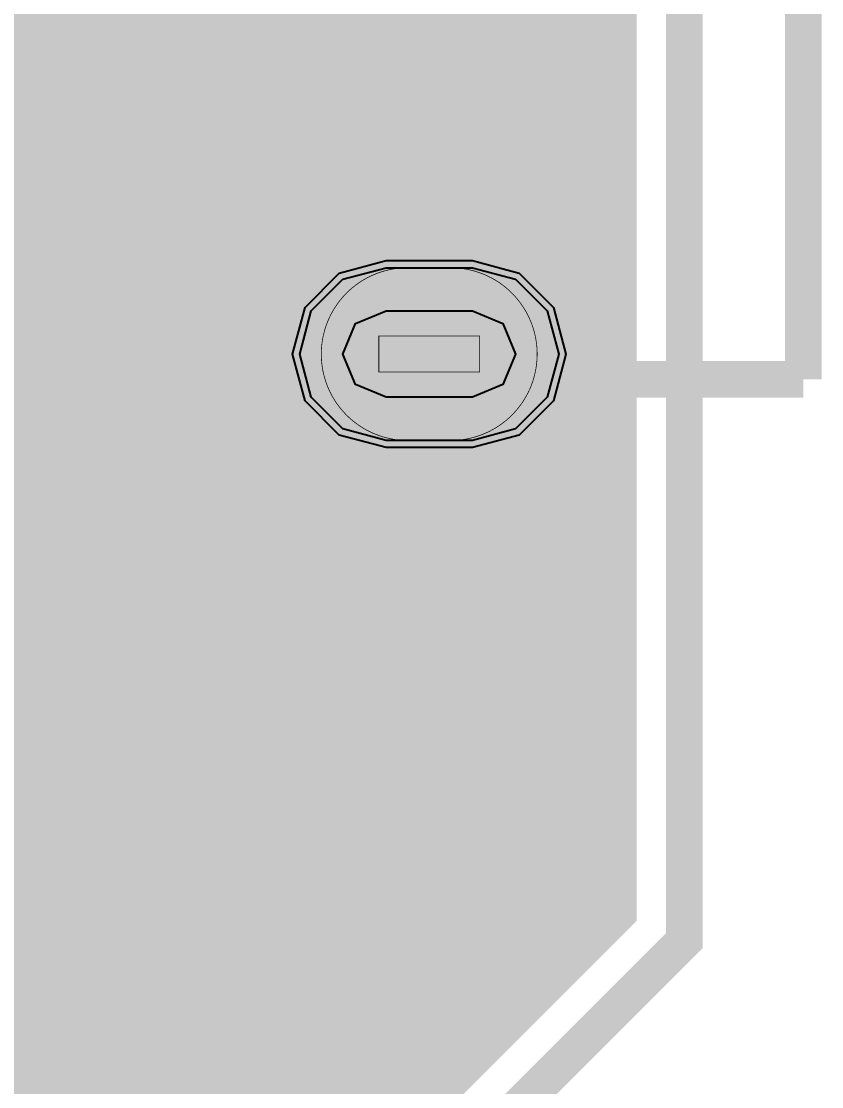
# Model space of a CAD drawing. Header units: millimetres. Extents: x -12.1 to 83.1, y -3.3 to 43.2.
# Drawn here: x 66.77 to 72.33, y 6.48 to 13.88 of the extents above; entities that cross this region are included whole.
import ezdxf

# ---------------------------------------------------------------- set-up
doc = ezdxf.new("R2010")
doc.units = ezdxf.units.MM
doc.header["$MEASUREMENT"] = 0
for name, color, linetype, true_color in [('Board-Outline-Layer', 7, 'Continuous', 0xff00ff), ('Bottom-Layer', 7, 'Continuous', 0x0000ff), ('Bottom-Paste-Mask-Layer', 7, 'Continuous', 0x800000), ('Bottom-Solder-Mask-Layer', 7, 'Continuous', 0xaa00ff), ('Component-Shape-Layer', 7, 'Continuous', 0x00cccc), ('Hole-Layer', 7, 'Continuous', 0x222222), ('Multi-Layer', 7, 'Continuous', 0xc0c0c0), ('Pin-Soldering-Layer', 7, 'Continuous', 0xcc9999), ('Top-Layer', 7, 'Continuous', 0xff0000), ('Top-Paste-Mask-Layer', 7, 'Continuous', 0x808080), ('Top-Silkscreen-Layer', 7, 'Continuous', 0xffcc00), ('Top-Solder-Mask-Layer', 7, 'Continuous', 0x800080)]:
    doc.layers.add(name, color=color, linetype=linetype, true_color=true_color)

msp = doc.modelspace()

# ---------------------------------------------------------------- hatches: boundary and pattern name
at = {"layer": 'Bottom-Layer'}
for points in [[(16.1613, 34.3129), (16.1935, 34.3129), (16.0522, 34.0419), (16.0034, 33.7401), (16.0034, 31.8401), (16.0983, 31.4243), (16.3642, 31.091), (16.7483, 30.906), (17.1748, 30.906), (17.5589, 31.091), (17.8248, 31.4243), (17.9197, 31.8401), (17.9197, 33.7401), (17.8709, 34.0419), (17.7296, 34.3129), (29.0937, 34.3129), (28.9524, 34.0419), (28.9036, 33.7401), (28.9036, 31.8401), (28.9985, 31.4243), (29.2643, 31.091), (29.6485, 30.906), (30.0749, 30.906), (30.4591, 31.091), (30.725, 31.4243), (30.8199, 31.8401), (30.8199, 33.7401), (30.7711, 34.0419), (30.6297, 34.3129), (32.2132, 34.3129), (32.0269, 34.013), (31.9618, 33.666), (31.9618, 31.766), (32.0567, 31.3503), (32.3226, 31.0169), (32.7068, 30.8319), (33.1332, 30.8319), (33.5174, 31.0169), (33.7832, 31.3503), (33.8781, 31.766), (33.8781, 33.666), (33.8131, 34.013), (33.6268, 34.3129), (45.1134, 34.3129), (44.9271, 34.013), (44.862, 33.666), (44.862, 31.766), (44.9569, 31.3503), (45.2228, 31.0169), (45.607, 30.8319), (46.0334, 30.8319), (46.4176, 31.0169), (46.6834, 31.3503), (46.7783, 31.766), (46.7783, 33.666), (46.7133, 34.013), (46.527, 34.3129), (47.2868, 34.3129), (47.1704, 34.0621), (47.1305, 33.7885), (47.1305, 31.8885), (47.2254, 31.4728), (47.4913, 31.1394), (47.8755, 30.9544), (48.3019, 30.9544), (48.6861, 31.1394), (48.9519, 31.4728), (49.0468, 31.8885), (49.0468, 33.7885), (49.0069, 34.0621), (48.8906, 34.3129), (60.187, 34.3129), (60.0706, 34.0621), (60.0307, 33.7885), (60.0307, 31.8885), (60.1256, 31.4728), (60.3915, 31.1394), (60.7756, 30.9544), (61.2021, 30.9544), (61.5862, 31.1394), (61.8521, 31.4728), (61.947, 31.8885), (61.947, 33.7885), (61.9071, 34.0621), (61.7907, 34.3129), (63.7328, 34.3129), (71.016, 27.0297), (71.016, 7.6414), (65.0028, 1.6281), (1.2315, 1.6281), (-3.4519, 4.0946), (-3.4519, 12.5624)], [(69.3011, 10.6113), (69.9011, 10.6113), (70.3168, 10.7062), (70.6502, 10.972), (70.8352, 11.3562), (70.8352, 11.7826), (70.6502, 12.1668), (70.3168, 12.4327), (69.9011, 12.5276), (69.3011, 12.5276), (68.8853, 12.4327), (68.552, 12.1668), (68.3669, 11.7826), (68.3669, 11.3562), (68.552, 10.972), (68.8853, 10.7062)], [(69.9011, 12.1694), (70.2011, 12.089), (70.4207, 11.8694), (70.5011, 11.5694), (70.4207, 11.2694), (70.2011, 11.0498), (69.9011, 10.9694), (69.3011, 10.9694), (69.0011, 11.0498), (68.7815, 11.2694), (68.7011, 11.5694), (68.7815, 11.8694), (69.0011, 12.089), (69.3011, 12.1694)]]:
    msp.add_hatch(color=256, dxfattribs=at).paths.add_polyline_path(points)
at = {"layer": 'Bottom-Paste-Mask-Layer'}
msp.add_hatch(color=256, dxfattribs=at).paths.add_polyline_path([(69.9011, 12.1694), (70.2011, 12.089), (70.4207, 11.8694), (70.5011, 11.5694), (70.4207, 11.2694), (70.2011, 11.0498), (69.9011, 10.9694), (69.3011, 10.9694), (69.0011, 11.0498), (68.7815, 11.2694), (68.7011, 11.5694), (68.7815, 11.8694), (69.0011, 12.089), (69.3011, 12.1694)])
at = {"layer": 'Bottom-Solder-Mask-Layer'}
msp.add_hatch(color=256, dxfattribs=at).paths.add_polyline_path([(69.9011, 12.2194), (70.2261, 12.1323), (70.464, 11.8944), (70.5511, 11.5694), (70.464, 11.2444), (70.2261, 11.0065), (69.9011, 10.9194), (69.3011, 10.9194), (68.9761, 11.0065), (68.7381, 11.2444), (68.6511, 11.5694), (68.7381, 11.8944), (68.9761, 12.1323), (69.3011, 12.2194)])
at = {"layer": 'Hole-Layer'}
msp.add_hatch(color=256, dxfattribs=at).paths.add_polyline_path([(69.9011, 11.8694), (70.1132, 11.7816), (70.2011, 11.5694), (70.1132, 11.3573), (69.9011, 11.2694), (69.3011, 11.2694), (69.0889, 11.3573), (69.0011, 11.5694), (69.0889, 11.7816), (69.3011, 11.8694)])
at = {"layer": 'Multi-Layer'}
msp.add_hatch(color=256, dxfattribs=at).paths.add_polyline_path([(69.9011, 12.1694), (70.2011, 12.089), (70.4207, 11.8694), (70.5011, 11.5694), (70.4207, 11.2694), (70.2011, 11.0498), (69.9011, 10.9694), (69.3011, 10.9694), (69.0011, 11.0498), (68.7815, 11.2694), (68.7011, 11.5694), (68.7815, 11.8694), (69.0011, 12.089), (69.3011, 12.1694)])
msp.add_hatch(color=256, dxfattribs=at).paths.add_polyline_path([(69.9011, 12.1694), (70.2011, 12.089), (70.4207, 11.8694), (70.5011, 11.5694), (70.4207, 11.2694), (70.2011, 11.0498), (69.9011, 10.9694), (69.3011, 10.9694), (69.0011, 11.0498), (68.7815, 11.2694), (68.7011, 11.5694), (68.7815, 11.8694), (69.0011, 12.089), (69.3011, 12.1694)])
msp.add_hatch(color=256, dxfattribs=at).paths.add_polyline_path([(69.9011, 12.1694), (70.2011, 12.089), (70.4207, 11.8694), (70.5011, 11.5694), (70.4207, 11.2694), (70.2011, 11.0498), (69.9011, 10.9694), (69.3011, 10.9694), (69.0011, 11.0498), (68.7815, 11.2694), (68.7011, 11.5694), (68.7815, 11.8694), (69.0011, 12.089), (69.3011, 12.1694)])
at = {"layer": 'Pin-Soldering-Layer'}
msp.add_hatch(color=256, dxfattribs=at).paths.add_polyline_path([(69.2511, 11.4444), (69.2511, 11.6944), (69.9511, 11.6944), (69.9511, 11.4444)])
msp.add_hatch(color=256, dxfattribs=at).paths.add_polyline_path([(69.2511, 11.4444), (69.2511, 11.6944), (69.9511, 11.6944), (69.9511, 11.4444)])
at = {"layer": 'Top-Layer'}
for points in [[(16.1613, 34.3129), (16.1935, 34.3129), (16.0522, 34.0419), (16.0034, 33.7401), (16.0034, 31.8401), (16.0983, 31.4243), (16.3642, 31.091), (16.7483, 30.906), (17.1748, 30.906), (17.5589, 31.091), (17.8248, 31.4243), (17.9197, 31.8401), (17.9197, 33.7401), (17.8709, 34.0419), (17.7296, 34.3129), (29.0937, 34.3129), (28.9524, 34.0419), (28.9036, 33.7401), (28.9036, 31.8401), (28.9985, 31.4243), (29.2643, 31.091), (29.6485, 30.906), (30.0749, 30.906), (30.4591, 31.091), (30.725, 31.4243), (30.8199, 31.8401), (30.8199, 33.7401), (30.7711, 34.0419), (30.6297, 34.3129), (32.2132, 34.3129), (32.0269, 34.013), (31.9618, 33.666), (31.9618, 31.766), (32.0567, 31.3503), (32.3226, 31.0169), (32.7068, 30.8319), (33.1332, 30.8319), (33.5174, 31.0169), (33.7832, 31.3503), (33.8781, 31.766), (33.8781, 33.666), (33.8131, 34.013), (33.6268, 34.3129), (45.1134, 34.3129), (44.9271, 34.013), (44.862, 33.666), (44.862, 31.766), (44.9569, 31.3503), (45.2228, 31.0169), (45.607, 30.8319), (46.0334, 30.8319), (46.4176, 31.0169), (46.6834, 31.3503), (46.7783, 31.766), (46.7783, 33.666), (46.7133, 34.013), (46.527, 34.3129), (47.2868, 34.3129), (47.1704, 34.0621), (47.1305, 33.7885), (47.1305, 31.8885), (47.2254, 31.4728), (47.4913, 31.1394), (47.8755, 30.9544), (48.3019, 30.9544), (48.6861, 31.1394), (48.9519, 31.4728), (49.0468, 31.8885), (49.0468, 33.7885), (49.0069, 34.0621), (48.8906, 34.3129), (60.187, 34.3129), (60.0706, 34.0621), (60.0307, 33.7885), (60.0307, 31.8885), (60.1256, 31.4728), (60.3915, 31.1394), (60.7756, 30.9544), (61.2021, 30.9544), (61.5862, 31.1394), (61.8521, 31.4728), (61.947, 31.8885), (61.947, 33.7885), (61.9071, 34.0621), (61.7907, 34.3129), (63.7328, 34.3129), (71.016, 27.0297), (71.016, 7.6414), (65.0028, 1.6281), (1.2315, 1.6281), (-3.4519, 4.0946), (-3.4519, 12.5624)], [(69.3011, 10.6113), (69.9011, 10.6113), (70.3168, 10.7062), (70.6502, 10.972), (70.8352, 11.3562), (70.8352, 11.7826), (70.6502, 12.1668), (70.3168, 12.4327), (69.9011, 12.5276), (69.3011, 12.5276), (68.8853, 12.4327), (68.552, 12.1668), (68.3669, 11.7826), (68.3669, 11.3562), (68.552, 10.972), (68.8853, 10.7062)], [(69.9011, 12.1694), (70.2011, 12.089), (70.4207, 11.8694), (70.5011, 11.5694), (70.4207, 11.2694), (70.2011, 11.0498), (69.9011, 10.9694), (69.3011, 10.9694), (69.0011, 11.0498), (68.7815, 11.2694), (68.7011, 11.5694), (68.7815, 11.8694), (69.0011, 12.089), (69.3011, 12.1694)]]:
    msp.add_hatch(color=256, dxfattribs=at).paths.add_polyline_path(points)
at = {"layer": 'Top-Paste-Mask-Layer'}
for points in [[(69.9011, 12.1694), (70.2011, 12.089), (70.4207, 11.8694), (70.5011, 11.5694), (70.4207, 11.2694), (70.2011, 11.0498), (69.9011, 10.9694), (69.3011, 10.9694), (69.0011, 11.0498), (68.7815, 11.2694), (68.7011, 11.5694), (68.7815, 11.8694), (69.0011, 12.089), (69.3011, 12.1694)], [(68.8528, 11.6142), (68.8557, 11.644), (68.8602, 11.6736), (68.8661, 11.7029), (68.8735, 11.7319), (68.8823, 11.7605), (68.8926, 11.7886), (68.9042, 11.8162), (68.9171, 11.8432), (68.9315, 11.8694), (68.9471, 11.8949), (68.9639, 11.9197), (68.982, 11.9435), (69.0012, 11.9664), (69.0216, 11.9884), (69.043, 12.0092), (69.0654, 12.0291), (69.0888, 12.0477), (69.1131, 12.0652), (69.1382, 12.0814), (69.1641, 12.0963), (69.1908, 12.11), (69.218, 12.1223), (69.2459, 12.1332), (69.2742, 12.1428), (69.303, 12.1509), (69.3322, 12.1575), (69.3616, 12.1627), (69.3913, 12.1664), (69.4212, 12.1687), (69.4511, 12.1694), (69.7511, 12.1694), (69.781, 12.1687), (69.8108, 12.1664), (69.8405, 12.1627), (69.87, 12.1575), (69.8991, 12.1509), (69.9279, 12.1428), (69.9563, 12.1332), (69.9842, 12.1223), (70.0114, 12.11), (70.038, 12.0963), (70.0639, 12.0814), (70.0891, 12.0652), (70.1134, 12.0477), (70.1368, 12.0291), (70.1592, 12.0092), (70.1806, 11.9884), (70.2009, 11.9664), (70.2202, 11.9435), (70.2383, 11.9197), (70.2551, 11.8949), (70.2707, 11.8694), (70.285, 11.8432), (70.298, 11.8162), (70.3096, 11.7886), (70.3198, 11.7605), (70.3287, 11.7319), (70.336, 11.7029), (70.342, 11.6736), (70.3464, 11.644), (70.3494, 11.6142), (70.3509, 11.5844), (70.3509, 11.5545), (70.3494, 11.5246), (70.3464, 11.4948), (70.342, 11.4652), (70.336, 11.4359), (70.3287, 11.4069), (70.3198, 11.3783), (70.3096, 11.3502), (70.298, 11.3227), (70.285, 11.2957), (70.2707, 11.2694), (70.2551, 11.2439), (70.2383, 11.2192), (70.2202, 11.1953), (70.2009, 11.1724), (70.1806, 11.1505), (70.1592, 11.1296), (70.1368, 11.1098), (70.1134, 11.0911), (70.0891, 11.0737), (70.0639, 11.0575), (70.038, 11.0425), (70.0114, 11.0288), (69.9842, 11.0165), (69.9563, 11.0056), (69.9279, 10.9961), (69.8991, 10.988), (69.87, 10.9813), (69.8405, 10.9761), (69.8108, 10.9724), (69.781, 10.9702), (69.7511, 10.9694), (69.4511, 10.9694), (69.4212, 10.9702), (69.3913, 10.9724), (69.3616, 10.9761), (69.3322, 10.9813), (69.303, 10.988), (69.2742, 10.9961), (69.2459, 11.0056), (69.218, 11.0165), (69.1908, 11.0288), (69.1641, 11.0425), (69.1382, 11.0575), (69.1131, 11.0737), (69.0888, 11.0911), (69.0654, 11.1098), (69.043, 11.1296), (69.0216, 11.1505), (69.0012, 11.1724), (68.982, 11.1953), (68.9639, 11.2192), (68.9471, 11.2439), (68.9315, 11.2694), (68.9171, 11.2957), (68.9042, 11.3227), (68.8926, 11.3502), (68.8823, 11.3783), (68.8735, 11.4069), (68.8661, 11.4359), (68.8602, 11.4652), (68.8557, 11.4948), (68.8528, 11.5246), (68.8513, 11.5545), (68.8513, 11.5844)], [(68.8528, 11.6142), (68.8557, 11.644), (68.8602, 11.6736), (68.8661, 11.7029), (68.8735, 11.7319), (68.8823, 11.7605), (68.8926, 11.7886), (68.9042, 11.8162), (68.9171, 11.8432), (68.9315, 11.8694), (68.9471, 11.8949), (68.9639, 11.9197), (68.982, 11.9435), (69.0012, 11.9664), (69.0216, 11.9884), (69.043, 12.0092), (69.0654, 12.0291), (69.0888, 12.0477), (69.1131, 12.0652), (69.1382, 12.0814), (69.1641, 12.0963), (69.1908, 12.11), (69.218, 12.1223), (69.2459, 12.1332), (69.2742, 12.1428), (69.303, 12.1509), (69.3322, 12.1575), (69.3616, 12.1627), (69.3913, 12.1664), (69.4212, 12.1687), (69.4511, 12.1694), (69.7511, 12.1694), (69.781, 12.1687), (69.8108, 12.1664), (69.8405, 12.1627), (69.87, 12.1575), (69.8991, 12.1509), (69.9279, 12.1428), (69.9563, 12.1332), (69.9842, 12.1223), (70.0114, 12.11), (70.038, 12.0963), (70.0639, 12.0814), (70.0891, 12.0652), (70.1134, 12.0477), (70.1368, 12.0291), (70.1592, 12.0092), (70.1806, 11.9884), (70.2009, 11.9664), (70.2202, 11.9435), (70.2383, 11.9197), (70.2551, 11.8949), (70.2707, 11.8694), (70.285, 11.8432), (70.298, 11.8162), (70.3096, 11.7886), (70.3198, 11.7605), (70.3287, 11.7319), (70.336, 11.7029), (70.342, 11.6736), (70.3464, 11.644), (70.3494, 11.6142), (70.3509, 11.5844), (70.3509, 11.5545), (70.3494, 11.5246), (70.3464, 11.4948), (70.342, 11.4652), (70.336, 11.4359), (70.3287, 11.4069), (70.3198, 11.3783), (70.3096, 11.3502), (70.298, 11.3227), (70.285, 11.2957), (70.2707, 11.2694), (70.2551, 11.2439), (70.2383, 11.2192), (70.2202, 11.1953), (70.2009, 11.1724), (70.1806, 11.1505), (70.1592, 11.1296), (70.1368, 11.1098), (70.1134, 11.0911), (70.0891, 11.0737), (70.0639, 11.0575), (70.038, 11.0425), (70.0114, 11.0288), (69.9842, 11.0165), (69.9563, 11.0056), (69.9279, 10.9961), (69.8991, 10.988), (69.87, 10.9813), (69.8405, 10.9761), (69.8108, 10.9724), (69.781, 10.9702), (69.7511, 10.9694), (69.4511, 10.9694), (69.4212, 10.9702), (69.3913, 10.9724), (69.3616, 10.9761), (69.3322, 10.9813), (69.303, 10.988), (69.2742, 10.9961), (69.2459, 11.0056), (69.218, 11.0165), (69.1908, 11.0288), (69.1641, 11.0425), (69.1382, 11.0575), (69.1131, 11.0737), (69.0888, 11.0911), (69.0654, 11.1098), (69.043, 11.1296), (69.0216, 11.1505), (69.0012, 11.1724), (68.982, 11.1953), (68.9639, 11.2192), (68.9471, 11.2439), (68.9315, 11.2694), (68.9171, 11.2957), (68.9042, 11.3227), (68.8926, 11.3502), (68.8823, 11.3783), (68.8735, 11.4069), (68.8661, 11.4359), (68.8602, 11.4652), (68.8557, 11.4948), (68.8528, 11.5246), (68.8513, 11.5545), (68.8513, 11.5844)]]:
    msp.add_hatch(color=256, dxfattribs=at).paths.add_polyline_path(points)
at = {"layer": 'Top-Solder-Mask-Layer'}
msp.add_hatch(color=256, dxfattribs=at).paths.add_polyline_path([(69.9011, 12.2194), (70.2261, 12.1323), (70.464, 11.8944), (70.5511, 11.5694), (70.464, 11.2444), (70.2261, 11.0065), (69.9011, 10.9194), (69.3011, 10.9194), (68.9761, 11.0065), (68.7381, 11.2444), (68.6511, 11.5694), (68.7381, 11.8944), (68.9761, 12.1323), (69.3011, 12.2194)])

# ---------------------------------------------------------------- linework, layer by layer
at = {"layer": 'Board-Outline-Layer', "const_width": 0.254}
msp.add_lwpolyline([(1.143, 1.27), (-3.81, 3.8785), (-3.81, 12.7), (16.002, 34.6711), (63.8811, 34.6711), (71.3741, 27.1781), (71.3741, 7.493), (65.1511, 1.27)], close=True, dxfattribs=at)
at = {"layer": 'Bottom-Layer', "const_width": 0.0508}
for points in [[(61.7907, 34.3129), (63.7328, 34.3129), (71.016, 27.0297), (71.016, 7.6414), (65.0028, 1.6281), (1.2315, 1.6281)], [(69.6011, 12.1669), (69.6011, 12.426)], [(68.7036, 11.5694), (68.4445, 11.5694)], [(70.4985, 11.5694), (70.7576, 11.5694)], [(69.6011, 10.972), (69.6011, 10.7129)]]:
    msp.add_lwpolyline(points, dxfattribs=at)
msp.add_lwpolyline([(69.3011, 10.6113), (69.9011, 10.6113), (70.3168, 10.7062), (70.6502, 10.972), (70.8352, 11.3562), (70.8352, 11.7826), (70.6502, 12.1668), (70.3168, 12.4327), (69.9011, 12.5276), (69.3011, 12.5276), (68.8853, 12.4327), (68.552, 12.1668), (68.3669, 11.7826), (68.3669, 11.3562), (68.552, 10.972), (68.8853, 10.7062)], close=True, dxfattribs=at)
at = {"layer": 'Bottom-Layer'}
msp.add_lwpolyline([(69.9011, 12.1694), (70.2011, 12.089), (70.4207, 11.8694), (70.5011, 11.5694), (70.4207, 11.2694), (70.2011, 11.0498), (69.9011, 10.9694), (69.3011, 10.9694), (69.0011, 11.0498), (68.7815, 11.2694), (68.7011, 11.5694), (68.7815, 11.8694), (69.0011, 12.089), (69.3011, 12.1694)], close=True, dxfattribs=at)
at = {"layer": 'Bottom-Paste-Mask-Layer'}
msp.add_lwpolyline([(69.9011, 12.1694), (70.2011, 12.089), (70.4207, 11.8694), (70.5011, 11.5694), (70.4207, 11.2694), (70.2011, 11.0498), (69.9011, 10.9694), (69.3011, 10.9694), (69.0011, 11.0498), (68.7815, 11.2694), (68.7011, 11.5694), (68.7815, 11.8694), (69.0011, 12.089), (69.3011, 12.1694)], close=True, dxfattribs=at)
at = {"layer": 'Bottom-Solder-Mask-Layer'}
msp.add_lwpolyline([(69.9011, 12.2194), (70.2261, 12.1323), (70.464, 11.8944), (70.5511, 11.5694), (70.464, 11.2444), (70.2261, 11.0065), (69.9011, 10.9194), (69.3011, 10.9194), (68.9761, 11.0065), (68.7381, 11.2444), (68.6511, 11.5694), (68.7381, 11.8944), (68.9761, 12.1323), (69.3011, 12.2194)], close=True, dxfattribs=at)
at = {"layer": 'Component-Shape-Layer', "const_width": 0.0508}
msp.add_lwpolyline([(72.2269, 11.4444), (64.8769, 11.4444), (64.8769, 20.3445), (72.2269, 20.3445)], close=True, dxfattribs=at)
msp.add_lwpolyline([(72.2269, 11.4444), (64.8769, 11.4444), (64.8769, 20.3445), (72.2269, 20.3445)], close=True, dxfattribs=at)
at = {"layer": 'Hole-Layer'}
msp.add_lwpolyline([(69.9011, 11.8694), (70.1132, 11.7816), (70.2011, 11.5694), (70.1132, 11.3573), (69.9011, 11.2694), (69.3011, 11.2694), (69.0889, 11.3573), (69.0011, 11.5694), (69.0889, 11.7816), (69.3011, 11.8694)], close=True, dxfattribs=at)
at = {"layer": 'Multi-Layer'}
msp.add_lwpolyline([(69.9011, 12.1694), (70.2011, 12.089), (70.4207, 11.8694), (70.5011, 11.5694), (70.4207, 11.2694), (70.2011, 11.0498), (69.9011, 10.9694), (69.3011, 10.9694), (69.0011, 11.0498), (68.7815, 11.2694), (68.7011, 11.5694), (68.7815, 11.8694), (69.0011, 12.089), (69.3011, 12.1694)], close=True, dxfattribs=at)
msp.add_lwpolyline([(69.9011, 12.1694), (70.2011, 12.089), (70.4207, 11.8694), (70.5011, 11.5694), (70.4207, 11.2694), (70.2011, 11.0498), (69.9011, 10.9694), (69.3011, 10.9694), (69.0011, 11.0498), (68.7815, 11.2694), (68.7011, 11.5694), (68.7815, 11.8694), (69.0011, 12.089), (69.3011, 12.1694)], close=True, dxfattribs=at)
msp.add_lwpolyline([(69.9011, 12.1694), (70.2011, 12.089), (70.4207, 11.8694), (70.5011, 11.5694), (70.4207, 11.2694), (70.2011, 11.0498), (69.9011, 10.9694), (69.3011, 10.9694), (69.0011, 11.0498), (68.7815, 11.2694), (68.7011, 11.5694), (68.7815, 11.8694), (69.0011, 12.089), (69.3011, 12.1694)], close=True, dxfattribs=at)
at = {"layer": 'Pin-Soldering-Layer', "const_width": 0.00508}
msp.add_lwpolyline([(69.2511, 11.4444), (69.2511, 11.6944), (69.9511, 11.6944), (69.9511, 11.4444)], close=True, dxfattribs=at)
msp.add_lwpolyline([(69.2511, 11.4444), (69.2511, 11.6944), (69.9511, 11.6944), (69.9511, 11.4444)], close=True, dxfattribs=at)
at = {"layer": 'Top-Layer', "const_width": 0.0508}
msp.add_lwpolyline([(61.7907, 34.3129), (63.7328, 34.3129), (71.016, 27.0297), (71.016, 7.6414), (65.0028, 1.6281), (1.2315, 1.6281)], dxfattribs=at)
msp.add_lwpolyline([(69.3011, 10.6113), (69.9011, 10.6113), (70.3168, 10.7062), (70.6502, 10.972), (70.8352, 11.3562), (70.8352, 11.7826), (70.6502, 12.1668), (70.3168, 12.4327), (69.9011, 12.5276), (69.3011, 12.5276), (68.8853, 12.4327), (68.552, 12.1668), (68.3669, 11.7826), (68.3669, 11.3562), (68.552, 10.972), (68.8853, 10.7062)], close=True, dxfattribs=at)
at = {"layer": 'Top-Layer'}
msp.add_lwpolyline([(69.9011, 12.1694), (70.2011, 12.089), (70.4207, 11.8694), (70.5011, 11.5694), (70.4207, 11.2694), (70.2011, 11.0498), (69.9011, 10.9694), (69.3011, 10.9694), (69.0011, 11.0498), (68.7815, 11.2694), (68.7011, 11.5694), (68.7815, 11.8694), (69.0011, 12.089), (69.3011, 12.1694)], close=True, dxfattribs=at)
at = {"layer": 'Top-Paste-Mask-Layer'}
msp.add_lwpolyline([(69.9011, 12.1694), (70.2011, 12.089), (70.4207, 11.8694), (70.5011, 11.5694), (70.4207, 11.2694), (70.2011, 11.0498), (69.9011, 10.9694), (69.3011, 10.9694), (69.0011, 11.0498), (68.7815, 11.2694), (68.7011, 11.5694), (68.7815, 11.8694), (69.0011, 12.089), (69.3011, 12.1694)], close=True, dxfattribs=at)
at = {"layer": 'Top-Paste-Mask-Layer', "const_width": 0.00508}
msp.add_lwpolyline([(68.8528, 11.6142), (68.8557, 11.644), (68.8602, 11.6736), (68.8661, 11.7029), (68.8735, 11.7319), (68.8823, 11.7605), (68.8926, 11.7886), (68.9042, 11.8162), (68.9171, 11.8432), (68.9315, 11.8694), (68.9471, 11.8949), (68.9639, 11.9197), (68.982, 11.9435), (69.0012, 11.9664), (69.0216, 11.9884), (69.043, 12.0092), (69.0654, 12.0291), (69.0888, 12.0477), (69.1131, 12.0652), (69.1382, 12.0814), (69.1641, 12.0963), (69.1908, 12.11), (69.218, 12.1223), (69.2459, 12.1332), (69.2742, 12.1428), (69.303, 12.1509), (69.3322, 12.1575), (69.3616, 12.1627), (69.3913, 12.1664), (69.4212, 12.1687), (69.4511, 12.1694), (69.7511, 12.1694), (69.781, 12.1687), (69.8108, 12.1664), (69.8405, 12.1627), (69.87, 12.1575), (69.8991, 12.1509), (69.9279, 12.1428), (69.9563, 12.1332), (69.9842, 12.1223), (70.0114, 12.11), (70.038, 12.0963), (70.0639, 12.0814), (70.0891, 12.0652), (70.1134, 12.0477), (70.1368, 12.0291), (70.1592, 12.0092), (70.1806, 11.9884), (70.2009, 11.9664), (70.2202, 11.9435), (70.2383, 11.9197), (70.2551, 11.8949), (70.2707, 11.8694), (70.285, 11.8432), (70.298, 11.8162), (70.3096, 11.7886), (70.3198, 11.7605), (70.3287, 11.7319), (70.336, 11.7029), (70.342, 11.6736), (70.3464, 11.644), (70.3494, 11.6142), (70.3509, 11.5844), (70.3509, 11.5545), (70.3494, 11.5246), (70.3464, 11.4948), (70.342, 11.4652), (70.336, 11.4359), (70.3287, 11.4069), (70.3198, 11.3783), (70.3096, 11.3502), (70.298, 11.3227), (70.285, 11.2957), (70.2707, 11.2694), (70.2551, 11.2439), (70.2383, 11.2192), (70.2202, 11.1953), (70.2009, 11.1724), (70.1806, 11.1505), (70.1592, 11.1296), (70.1368, 11.1098), (70.1134, 11.0911), (70.0891, 11.0737), (70.0639, 11.0575), (70.038, 11.0425), (70.0114, 11.0288), (69.9842, 11.0165), (69.9563, 11.0056), (69.9279, 10.9961), (69.8991, 10.988), (69.87, 10.9813), (69.8405, 10.9761), (69.8108, 10.9724), (69.781, 10.9702), (69.7511, 10.9694), (69.4511, 10.9694), (69.4212, 10.9702), (69.3913, 10.9724), (69.3616, 10.9761), (69.3322, 10.9813), (69.303, 10.988), (69.2742, 10.9961), (69.2459, 11.0056), (69.218, 11.0165), (69.1908, 11.0288), (69.1641, 11.0425), (69.1382, 11.0575), (69.1131, 11.0737), (69.0888, 11.0911), (69.0654, 11.1098), (69.043, 11.1296), (69.0216, 11.1505), (69.0012, 11.1724), (68.982, 11.1953), (68.9639, 11.2192), (68.9471, 11.2439), (68.9315, 11.2694), (68.9171, 11.2957), (68.9042, 11.3227), (68.8926, 11.3502), (68.8823, 11.3783), (68.8735, 11.4069), (68.8661, 11.4359), (68.8602, 11.4652), (68.8557, 11.4948), (68.8528, 11.5246), (68.8513, 11.5545), (68.8513, 11.5844)], close=True, dxfattribs=at)
msp.add_lwpolyline([(68.8528, 11.6142), (68.8557, 11.644), (68.8602, 11.6736), (68.8661, 11.7029), (68.8735, 11.7319), (68.8823, 11.7605), (68.8926, 11.7886), (68.9042, 11.8162), (68.9171, 11.8432), (68.9315, 11.8694), (68.9471, 11.8949), (68.9639, 11.9197), (68.982, 11.9435), (69.0012, 11.9664), (69.0216, 11.9884), (69.043, 12.0092), (69.0654, 12.0291), (69.0888, 12.0477), (69.1131, 12.0652), (69.1382, 12.0814), (69.1641, 12.0963), (69.1908, 12.11), (69.218, 12.1223), (69.2459, 12.1332), (69.2742, 12.1428), (69.303, 12.1509), (69.3322, 12.1575), (69.3616, 12.1627), (69.3913, 12.1664), (69.4212, 12.1687), (69.4511, 12.1694), (69.7511, 12.1694), (69.781, 12.1687), (69.8108, 12.1664), (69.8405, 12.1627), (69.87, 12.1575), (69.8991, 12.1509), (69.9279, 12.1428), (69.9563, 12.1332), (69.9842, 12.1223), (70.0114, 12.11), (70.038, 12.0963), (70.0639, 12.0814), (70.0891, 12.0652), (70.1134, 12.0477), (70.1368, 12.0291), (70.1592, 12.0092), (70.1806, 11.9884), (70.2009, 11.9664), (70.2202, 11.9435), (70.2383, 11.9197), (70.2551, 11.8949), (70.2707, 11.8694), (70.285, 11.8432), (70.298, 11.8162), (70.3096, 11.7886), (70.3198, 11.7605), (70.3287, 11.7319), (70.336, 11.7029), (70.342, 11.6736), (70.3464, 11.644), (70.3494, 11.6142), (70.3509, 11.5844), (70.3509, 11.5545), (70.3494, 11.5246), (70.3464, 11.4948), (70.342, 11.4652), (70.336, 11.4359), (70.3287, 11.4069), (70.3198, 11.3783), (70.3096, 11.3502), (70.298, 11.3227), (70.285, 11.2957), (70.2707, 11.2694), (70.2551, 11.2439), (70.2383, 11.2192), (70.2202, 11.1953), (70.2009, 11.1724), (70.1806, 11.1505), (70.1592, 11.1296), (70.1368, 11.1098), (70.1134, 11.0911), (70.0891, 11.0737), (70.0639, 11.0575), (70.038, 11.0425), (70.0114, 11.0288), (69.9842, 11.0165), (69.9563, 11.0056), (69.9279, 10.9961), (69.8991, 10.988), (69.87, 10.9813), (69.8405, 10.9761), (69.8108, 10.9724), (69.781, 10.9702), (69.7511, 10.9694), (69.4511, 10.9694), (69.4212, 10.9702), (69.3913, 10.9724), (69.3616, 10.9761), (69.3322, 10.9813), (69.303, 10.988), (69.2742, 10.9961), (69.2459, 11.0056), (69.218, 11.0165), (69.1908, 11.0288), (69.1641, 11.0425), (69.1382, 11.0575), (69.1131, 11.0737), (69.0888, 11.0911), (69.0654, 11.1098), (69.043, 11.1296), (69.0216, 11.1505), (69.0012, 11.1724), (68.982, 11.1953), (68.9639, 11.2192), (68.9471, 11.2439), (68.9315, 11.2694), (68.9171, 11.2957), (68.9042, 11.3227), (68.8926, 11.3502), (68.8823, 11.3783), (68.8735, 11.4069), (68.8661, 11.4359), (68.8602, 11.4652), (68.8557, 11.4948), (68.8528, 11.5246), (68.8513, 11.5545), (68.8513, 11.5844)], close=True, dxfattribs=at)
at = {"layer": 'Top-Silkscreen-Layer', "const_width": 0.254}
for points in [[(72.201, 20.3945), (72.201, 11.3945)], [(72.201, 20.3945), (72.201, 11.3945)], [(68.6199, 11.3945), (66.6321, 11.3945)], [(68.6199, 11.3945), (66.6321, 11.3945)], [(72.201, 11.3945), (70.5822, 11.3945)], [(72.201, 11.3945), (70.5822, 11.3945)]]:
    msp.add_lwpolyline(points, dxfattribs=at)
at = {"layer": 'Top-Solder-Mask-Layer'}
msp.add_lwpolyline([(69.9011, 12.2194), (70.2261, 12.1323), (70.464, 11.8944), (70.5511, 11.5694), (70.464, 11.2444), (70.2261, 11.0065), (69.9011, 10.9194), (69.3011, 10.9194), (68.9761, 11.0065), (68.7381, 11.2444), (68.6511, 11.5694), (68.7381, 11.8944), (68.9761, 12.1323), (69.3011, 12.2194)], close=True, dxfattribs=at)

doc.saveas('drawing.dxf')
